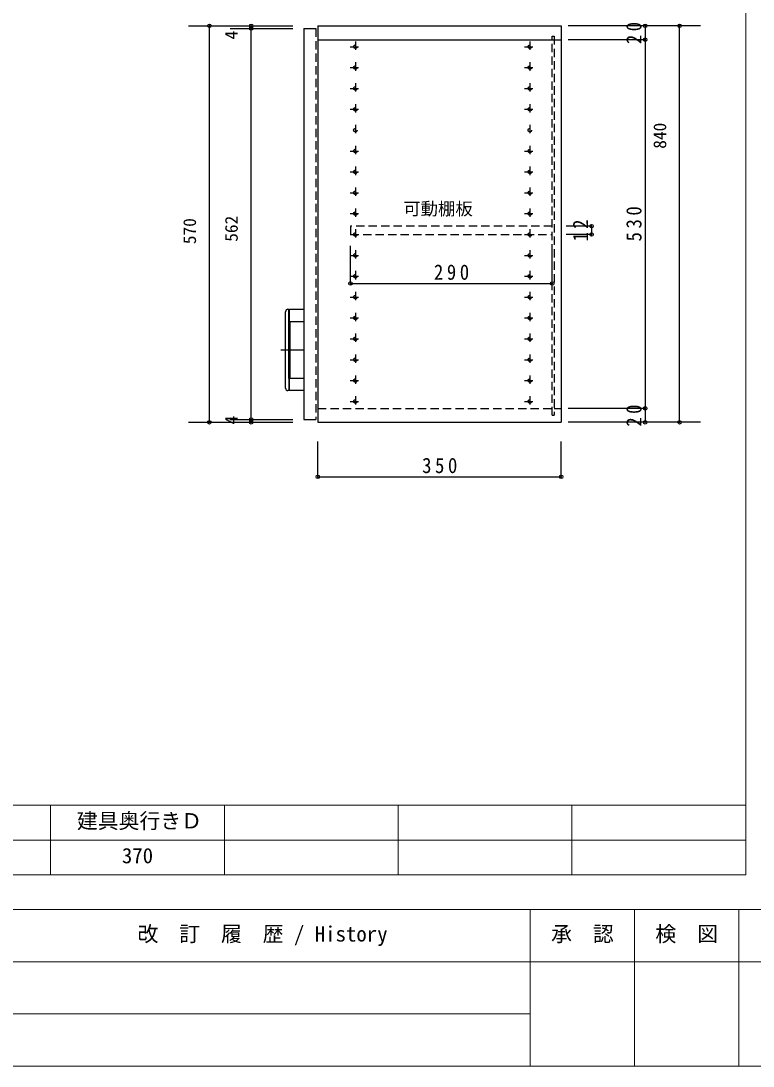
# Model space of a CAD drawing. Units: millimetres on the paper, enlarged 5 times, with parts at other scales. Extents: x -1044 to 931, y -502 to 889.
# Drawn here: x -390 to 136, y -502 to 249 of the extents above; entities that cross this region are included whole.
import ezdxf
from ezdxf.enums import TextEntityAlignment as Align

# ---------------------------------------------------------------- set-up
doc = ezdxf.new("R2010")
doc.units = ezdxf.units.MM
doc.header["$LTSCALE"] = 5
doc.header["$PDMODE"] = 32
doc.header["$PDSIZE"] = 2.5
doc.linetypes.add('CHAIN1', pattern=[8, 5, -1, 1, -1])
doc.linetypes.add('DASHED1', pattern=[1.8, 1.2, -0.6])
doc.layers.add('0-0_0', color=7, linetype='Continuous', lineweight=18)
doc.layers.add('2-0_NOTE$003', color=7, linetype='Continuous')
doc.styles.add('ＭＳ ゴシック', font='')
doc.styles.get('ＭＳ ゴシック').set_extended_font_data('MS Gothic')

msp = doc.modelspace()

# ---------------------------------------------------------------- linework, layer by layer
at = {"layer": '0-0_0'}
for p, q in [((131.044, 864.147), (131.044, -364.603)), ((-1018.956, -314.603), (131.044, -314.603)), ((-368.956, -314.603), (-368.956, -364.603)), ((-243.956, -314.603), (-243.956, -364.603)), ((-118.956, -314.603), (-118.956, -364.603)), ((6.044, -314.603), (6.044, -364.603)), ((-1018.956, -339.603), (131.044, -339.603)), ((-1018.956, -364.603), (131.044, -364.603)), ((-1043.956, -389.603), (931.044, -389.603)), ((-23.956, -389.603), (-23.956, -502.103)), ((51.044, -389.603), (51.044, -502.103)), ((126.044, -389.603), (126.044, -502.103)), ((931.044, -427.103), (-643.956, -427.103)), ((-23.956, -464.603), (-643.956, -464.603)), ((931.044, -502.103), (-1043.956, -502.103))]:
    msp.add_line(p, q, dxfattribs=at)
at = {"layer": '2-0_NOTE$003', "color": 4}
for p, q in [((-269.756, 245.691), (-194.756, 245.691)), ((-254.756, -39.309), (-254.756, 245.691)), ((-239.756, 243.691), (-194.756, 243.691)), ((-224.756, 243.691), (-224.756, 245.691)), ((-224.756, -37.309), (-224.756, 243.691)), ((98.421, 245.691), (3.244, 245.691)), ((58.712, 245.691), (3.262, 245.691)), ((58.712, 245.691), (58.712, 235.691)), ((83.421, -39.309), (83.421, 245.691)), ((58.712, 235.691), (3.262, 235.691)), ((58.712, 235.691), (58.712, -29.309)), ((20.125, 101.691), (1.783, 101.691)), ((20.125, 101.691), (20.125, 95.691)), ((20.125, 95.691), (1.783, 95.691)), ((-153.256, 60.467), (-153.256, 87.509)), ((-8.256, 60.467), (-8.256, 87.509)), ((-153.256, 60.467), (-8.256, 60.467)), ((58.712, -29.309), (3.262, -29.309)), ((58.712, -29.309), (58.712, -39.309)), ((-239.756, -37.309), (-194.756, -37.309)), ((-224.756, -39.309), (-224.756, -37.309)), ((-269.756, -39.309), (-194.756, -39.309)), ((98.421, -39.309), (3.244, -39.309)), ((58.712, -39.309), (3.262, -39.309)), ((-176.756, -78.498), (-176.756, -53.101)), ((-1.756, -78.498), (-1.756, -53.101)), ((-176.756, -78.498), (-1.756, -78.498))]:
    msp.add_line(p, q, dxfattribs=at)
at = {"layer": '2-0_NOTE$003'}
for p, q in [((-186.756, 243.691), (-186.756, -37.309)), ((-186.756, 243.691), (-178.256, 243.691)), ((-176.756, 245.691), (-176.756, -39.309)), ((-176.756, 235.691), (-1.756, 235.691)), ((-198.256, 41.941), (-197.506, 41.941)), ((-197.506, 41.691), (-197.506, 41.941)), ((-197.506, 33.191), (-197.506, 41.691)), ((-197.506, 41.691), (-197.256, 41.691)), ((-197.256, 41.941), (-186.756, 41.941)), ((-197.256, 33.191), (-197.256, 41.941)), ((-197.506, -7.809), (-197.506, 33.191)), ((-197.506, 33.191), (-186.756, 33.191)), ((-196.756, -7.809), (-196.756, 33.191)), ((-186.756, -7.809), (-197.506, -7.809)), ((-197.256, -16.559), (-197.256, -7.809)), ((-197.506, -16.559), (-198.256, -16.559)), ((-197.506, -16.309), (-197.256, -16.309)), ((-186.756, -16.559), (-197.256, -16.559)), ((-186.756, -37.309), (-178.256, -37.309)), ((-176.756, -39.309), (-1.756, -39.309))]:
    msp.add_line(p, q, dxfattribs=at)
at = {"layer": '2-0_NOTE$003', "linetype": 'DASHED1'}
for p, q in [((-178.256, 243.691), (-178.256, -37.309)), ((-149.756, 234.441), (-149.756, 226.941)), ((-24.256, 234.441), (-24.256, 226.941)), ((-8.256, 238.191), (-6.756, 238.191)), ((-8.256, -34.309), (-8.256, 238.191)), ((-6.756, 238.191), (-6.756, -34.309)), ((-153.506, 230.691), (-146.006, 230.691)), ((-28.006, 230.691), (-20.506, 230.691)), ((-149.756, 219.441), (-149.756, 211.941)), ((-24.256, 219.441), (-24.256, 211.941)), ((-153.506, 215.691), (-146.006, 215.691)), ((-28.006, 215.691), (-20.506, 215.691)), ((-149.756, 204.441), (-149.756, 196.941)), ((-24.256, 204.441), (-24.256, 196.941)), ((-153.506, 200.691), (-146.006, 200.691)), ((-28.006, 200.691), (-20.506, 200.691)), ((-149.756, 189.441), (-149.756, 181.941)), ((-24.256, 189.441), (-24.256, 181.941)), ((-153.506, 185.691), (-146.006, 185.691)), ((-28.006, 185.691), (-20.506, 185.691)), ((-149.756, 174.441), (-149.756, 166.941)), ((-24.256, 174.441), (-24.256, 166.941)), ((-149.756, 159.441), (-149.756, 151.941)), ((-24.256, 159.441), (-24.256, 151.941)), ((-153.506, 155.691), (-146.006, 155.691)), ((-28.006, 155.691), (-20.506, 155.691)), ((-149.756, 144.441), (-149.756, 136.941)), ((-24.256, 144.441), (-24.256, 136.941)), ((-153.506, 140.691), (-146.006, 140.691)), ((-28.006, 140.691), (-20.506, 140.691)), ((-149.756, 129.441), (-149.756, 121.941)), ((-24.256, 129.441), (-24.256, 121.941)), ((-153.506, 125.691), (-146.006, 125.691)), ((-28.006, 125.691), (-20.506, 125.691)), ((-149.756, 114.441), (-149.756, 106.941)), ((-24.256, 114.441), (-24.256, 106.941)), ((-153.506, 110.691), (-146.006, 110.691)), ((-28.006, 110.691), (-20.506, 110.691)), ((-8.256, 101.691), (-153.256, 101.691)), ((-149.756, 99.441), (-149.756, 91.941)), ((-24.256, 99.441), (-24.256, 91.941)), ((-153.506, 95.691), (-146.006, 95.691)), ((-28.006, 95.691), (-20.506, 95.691)), ((-149.756, 84.441), (-149.756, 76.941)), ((-24.256, 84.441), (-24.256, 76.941)), ((-153.506, 80.691), (-146.006, 80.691)), ((-28.006, 80.691), (-20.506, 80.691)), ((-149.756, 69.441), (-149.756, 61.941)), ((-24.256, 69.441), (-24.256, 61.941)), ((-153.506, 65.691), (-146.006, 65.691)), ((-28.006, 65.691), (-20.506, 65.691)), ((-149.756, 54.441), (-149.756, 46.941)), ((-24.256, 54.441), (-24.256, 46.941)), ((-153.506, 50.691), (-146.006, 50.691)), ((-28.006, 50.691), (-20.506, 50.691)), ((-149.756, 39.441), (-149.756, 31.941)), ((-24.256, 39.441), (-24.256, 31.941)), ((-153.506, 35.691), (-146.006, 35.691)), ((-28.006, 35.691), (-20.506, 35.691)), ((-149.756, 24.441), (-149.756, 16.941)), ((-24.256, 24.441), (-24.256, 16.941)), ((-153.506, 20.691), (-146.006, 20.691)), ((-28.006, 20.691), (-20.506, 20.691)), ((-149.756, 9.441), (-149.756, 1.941)), ((-24.256, 9.441), (-24.256, 1.941)), ((-153.506, 5.691), (-146.006, 5.691)), ((-28.006, 5.691), (-20.506, 5.691)), ((-149.756, -5.559), (-149.756, -13.059)), ((-24.256, -5.559), (-24.256, -13.059)), ((-153.506, -9.309), (-146.006, -9.309)), ((-28.006, -9.309), (-20.506, -9.309)), ((-149.756, -20.559), (-149.756, -28.059)), ((-24.256, -20.559), (-24.256, -28.059)), ((-176.756, -29.309), (-8.256, -29.309)), ((-153.506, -24.309), (-146.006, -24.309)), ((-28.006, -24.309), (-20.506, -24.309)), ((-6.756, -29.309), (-1.756, -29.309)), ((-8.256, -34.309), (-6.756, -34.309))]:
    msp.add_line(p, q, dxfattribs=at)
at = {"layer": '2-0_NOTE$003', "color": 4, "linetype": 'CHAIN1'}
msp.add_line((-203.482, 12.691), (-186.756, 12.691), dxfattribs=at)
at = {"layer": '2-0_NOTE$003'}
for points in [[(-176.756, 245.691), (-1.756, 245.691), (-1.756, -39.228)], [(-200.006, -14.809), (-200.006, 33.441), (-200.006, 40.191)], [(-197.506, -7.809), (-197.506, -16.309), (-197.506, -16.559)]]:
    msp.add_lwpolyline(points, dxfattribs=at)
at = {"layer": '2-0_NOTE$003', "linetype": 'DASHED1'}
msp.add_lwpolyline([(-153.256, 101.691), (-153.256, 95.691), (-8.256, 95.691)], dxfattribs=at)
for centre in [(-149.756, 230.691), (-24.256, 230.691), (-149.756, 215.691), (-24.256, 215.691), (-149.756, 200.691), (-24.256, 200.691), (-149.756, 185.691), (-24.256, 185.691), (-149.756, 170.691), (-24.256, 170.691), (-149.756, 155.691), (-24.256, 155.691), (-149.756, 140.691), (-24.256, 140.691), (-149.756, 125.691), (-24.256, 125.691), (-149.756, 110.691), (-24.256, 110.691), (-149.756, 95.691), (-24.256, 95.691), (-149.756, 80.691), (-24.256, 80.691), (-149.756, 65.691), (-24.256, 65.691), (-149.756, 50.691), (-24.256, 50.691), (-149.756, 35.691), (-24.256, 35.691), (-149.756, 20.691), (-24.256, 20.691), (-149.756, 5.691), (-24.256, 5.691), (-149.756, -9.309), (-24.256, -9.309), (-149.756, -24.309), (-24.256, -24.309)]:
    msp.add_circle(centre, 1.25, dxfattribs=at)
at = {"layer": '2-0_NOTE$003'}
for centre, start, end in [((-198.256, 40.191), 90, 180), ((-198.256, -14.809), 180, 270)]:
    msp.add_arc(centre, 1.75, start, end, dxfattribs=at)
at = {"layer": '2-0_NOTE$003', "color": 4}
for p in [(-254.756, 245.691), (-224.756, 245.691), (-224.756, 243.691), (58.712, 245.691), (83.421, 245.691), (58.712, 235.691), (20.125, 101.691), (20.125, 95.691), (-153.256, 60.467), (-8.256, 60.467), (58.712, -29.309), (-224.756, -37.309), (-254.756, -39.309), (-224.756, -39.309), (58.712, -39.309), (83.421, -39.309), (-176.756, -78.498), (-1.756, -78.498)]:
    msp.add_point(p, dxfattribs=at)

# ---------------------------------------------------------------- texts
at = {"layer": '0-0_0', "style": 'ＭＳ ゴシック'}
for s, p in [('建具奥行きＤ', (-350.082, -334.604)), ('370', (-317.706, -359.603)), ('改\u3000訂\u3000履\u3000歴 / History', (-306.456, -415.853)), ('承\u3000認', (-8.956, -415.853)), ('検\u3000図', (66.044, -415.853))]:
    msp.add_text(s, height=11, dxfattribs=at).set_placement(p, align=Align.BOTTOM_LEFT)
at = {"layer": '2-0_NOTE$003', "style": 'ＭＳ ゴシック'}
for s, p in [('4', (-231.631, 235.88)), ('840', (76.546, 157.316)), ('570', (-261.631, 88.725)), ('562', (-231.631, 90.445)), ('4', (-231.631, -40.879))]:
    msp.add_text(s, height=9.164, rotation=90, dxfattribs=at).set_placement(p, align=Align.BOTTOM_LEFT)
msp.add_text('可動棚板', height=9.164, dxfattribs=at).set_placement((-115.315, 106.846), align=Align.BOTTOM_LEFT)
at = {"layer": '2-0_NOTE$003', "char_height": 11, "attachment_point": 7, "rotation": 90, "style": 'ＭＳ ゴシック'}
for s, insert in [('\\T1.36;\\W0.9;20', (56.212, 232.566)), ('\\T1.38;\\W0.9;530', (56.212, 90.691)), ('\\T1.36;\\W0.9;12', (17.625, 90.566)), ('\\T1.36;\\W0.9;20', (56.212, -42.434))]:
    msp.add_mtext(s, dxfattribs=dict(at, insert=insert))
at = {"layer": '2-0_NOTE$003', "char_height": 11, "attachment_point": 7, "style": 'ＭＳ ゴシック'}
for s, insert in [('\\T1.38;\\W0.9;290', (-93.256, 62.967)), ('\\T1.38;\\W0.9;350', (-101.756, -75.998))]:
    msp.add_mtext(s, dxfattribs=dict(at, insert=insert))

doc.saveas('drawing.dxf')
